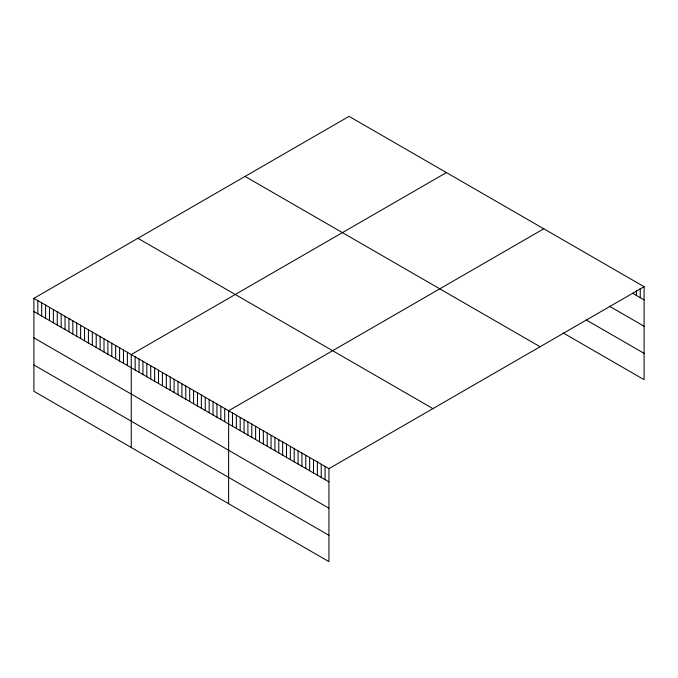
<?xml version="1.0" encoding="UTF-8"?>
<svg xmlns="http://www.w3.org/2000/svg" width="678" height="678" viewBox="0 0 678 678"><rect width="100%" height="100%" fill="white"/><g stroke="black" fill="none" stroke-linecap="round" stroke-linejoin="round"><path stroke-width="1.02" d="M644.1 286.701L328.94 468.659L328.94 561.63L33.9 391.299L33.9 298.328L349.06 116.37L644.1 286.701L644.1 379.672L563.079 332.898M446.429 172.576L131.261 354.535L131.261 447.505M543.79 228.791L228.622 410.749L228.622 503.72M632.523 293.235L644.1 299.913M609.378 306.193L644.1 326.237M586.224 319.94L644.1 353.357M245.063 176.416L540.095 346.755M137.905 238.283L432.937 408.614M33.9 298.328L328.94 468.659M33.9 311.541L328.94 481.872M33.9 337.856L328.94 508.195M33.9 364.976L328.94 535.315M640.244 288.54L640.244 297.693M636.388 290.379L636.388 295.464M325.076 466.439L325.076 479.651M321.219 464.21L321.219 477.422M317.363 461.981L317.363 475.193M313.507 459.752L313.507 472.964M309.643 457.523L309.643 470.735M305.786 455.294L305.786 468.506M301.93 453.074L301.93 466.286M298.074 450.845L298.074 464.057M294.21 448.616L294.21 461.828M290.354 446.387L290.354 459.599M286.497 444.158L286.497 457.37M282.641 441.929L282.641 455.141M278.777 439.708L278.777 452.921M274.921 437.48L274.921 450.692M271.064 435.251L271.064 448.463M267.208 433.022L267.208 446.234M263.344 430.793L263.344 444.005M259.488 428.564L259.488 441.776M255.631 426.343L255.631 439.556M251.775 424.114L251.775 437.327M247.911 421.886L247.911 435.098M244.055 419.657L244.055 432.869M240.198 417.428L240.198 430.64M236.342 415.207L236.342 428.411M232.478 412.978L232.478 426.191M224.732 408.503L224.732 421.716M220.833 406.249L220.833 419.462M216.943 404.003L216.943 417.216M213.045 401.757L213.045 414.97M209.155 399.503L209.155 412.716M205.256 397.257L205.256 410.47M201.366 395.011L201.366 408.224M197.468 392.757L197.468 405.969M193.577 390.511L193.577 403.724M189.679 388.265L189.679 401.478M185.78 386.019L185.78 399.223M181.89 383.765L181.89 396.977M177.992 381.519L177.992 394.732M174.102 379.273L174.102 392.486M170.203 377.019L170.203 390.231M166.313 374.773L166.313 387.986M162.415 372.527L162.415 385.74M158.525 370.273L158.525 383.485M154.626 368.027L154.626 381.239M150.736 365.781L150.736 378.994M146.838 363.527L146.838 376.739M142.948 361.281L142.948 374.493M139.049 359.035L139.049 372.247M135.159 356.789L135.159 370.002M127.371 352.289L127.371 365.501M123.472 350.043L123.472 363.255M119.582 347.789L119.582 361.001M115.684 345.543L115.684 358.755M111.794 343.297L111.794 356.509M107.895 341.042L107.895 354.255M103.997 338.797L103.997 352.009M100.107 336.551L100.107 349.763M96.208 334.305L96.208 347.509M92.318 332.05L92.318 345.263M88.42 329.805L88.42 343.017M84.53 327.559L84.53 340.771M80.631 325.304L80.631 338.517M76.741 323.059L76.741 336.271M72.843 320.813L72.843 334.025M68.953 318.558L68.953 331.771M65.054 316.312L65.054 329.525M61.164 314.067L61.164 327.279M57.266 311.812L57.266 325.025M53.376 309.566L53.376 322.779M49.477 307.32L49.477 320.533M45.587 305.075L45.587 318.287M41.689 302.82L41.689 316.033M37.799 300.574L37.799 313.787"/></g></svg>
